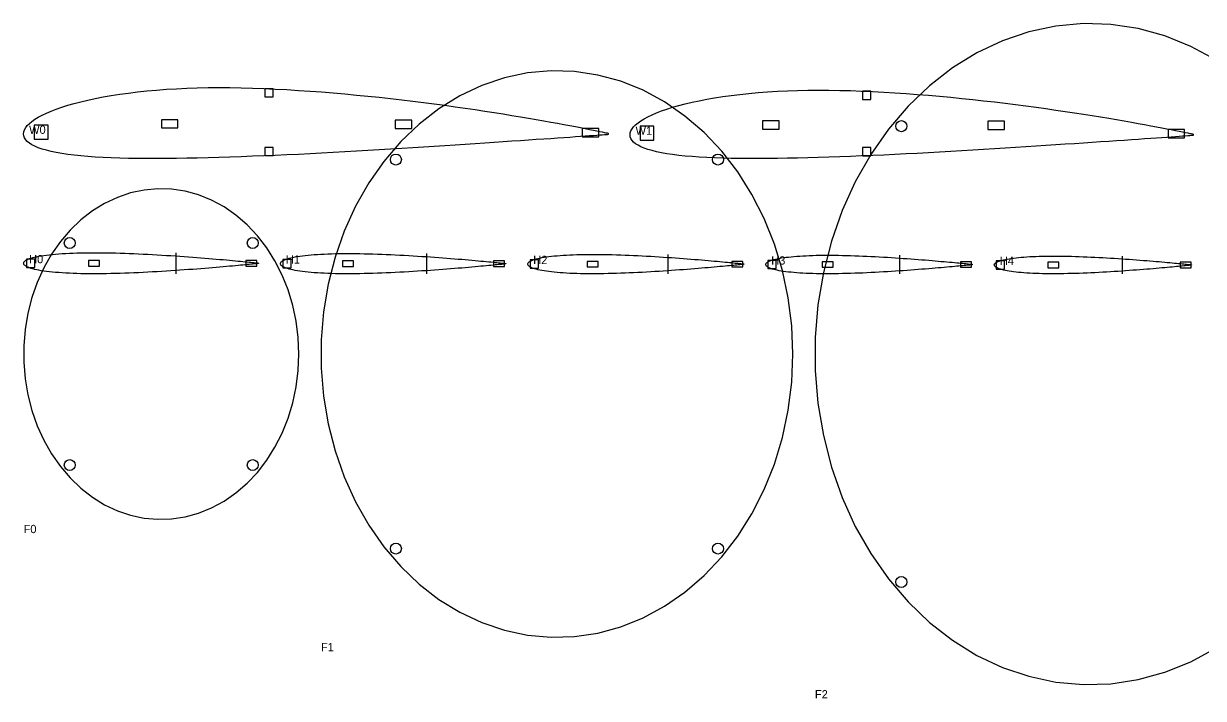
# Model space of a CAD drawing. Extents: x 0 to 2126, y -196 to 49.
# Drawn here: x 0 to 428.5, y -195.9 to 49 of the extents above; entities that cross this region are included whole.
import ezdxf

# ---------------------------------------------------------------- set-up
doc = ezdxf.new("R2010")
doc.units = 0
for name, color, linetype in [('FORMERS', 2, 'CONTINUOUS'), ('FORMERS_HOLES', 1, 'CONTINUOUS'), ('FORMERS_LABEL', 7, 'CONTINUOUS'), ('HTAIL_RIBS', 4, 'CONTINUOUS'), ('HTAIL_RIBS_HINGE', 3, 'CONTINUOUS'), ('HTAIL_RIBS_LABEL', 7, 'CONTINUOUS'), ('HTAIL_RIBS_SLOTS', 1, 'CONTINUOUS'), ('WING_RIBS', 5, 'CONTINUOUS'), ('WING_RIBS_LABEL', 7, 'CONTINUOUS'), ('WING_RIBS_SLOTS', 1, 'CONTINUOUS')]:
    doc.layers.add(name, color=color, linetype=linetype)

msp = doc.modelspace()

# ---------------------------------------------------------------- linework, layer by layer
at = {"layer": 'FORMERS'}
msp.add_lwpolyline([(433.049637, 35.844994), (423.962674, 40.765227), (414.512618, 44.575287), (404.793389, 47.237307), (394.901581, 48.724833), (384.935502, 49.023079), (374.994201, 48.129082), (365.176478, 46.051726), (355.579906, 42.811659), (346.299861, 38.441079), (337.428571, 32.983425), (329.054204, 26.492938), (321.259988, 19.034121), (314.123384, 10.681106), (307.715321, 1.516906), (302.099483, -8.367399), (297.331685, -18.873574), (293.459309, -29.897206), (290.520843, -41.328735), (288.545489, -53.054551), (287.552879, -64.958117), (287.552879, -76.921129), (288.545489, -88.824695), (290.520843, -100.550511), (293.459309, -111.98204), (297.331685, -123.005672), (302.099483, -133.511847), (307.715321, -143.396152), (314.123384, -152.560352), (321.259988, -160.913367), (329.054204, -168.372184), (337.428571, -174.862671), (346.299861, -180.320325), (355.579906, -184.690905), (365.176478, -187.930972), (374.994201, -190.008328), (384.935502, -190.902325), (394.901581, -190.604079), (404.793389, -189.116553), (414.512618, -186.454533), (423.962674, -182.644473), (433.049637, -177.72424)], dxfattribs=at)
for points in [[(279.428571, -70.939623), (279.002638, -60.698359), (277.72907, -50.558877), (275.620526, -40.621948), (272.697961, -30.98633), (268.990421, -21.747785), (264.534752, -12.998131), (259.375238, -4.824326), (253.563156, 2.692396), (247.156269, 9.477329), (240.218251, 15.463043), (232.818056, 20.590049), (225.029231, 24.807391), (216.929183, 28.073157), (208.598415, 30.354889), (200.119722, 31.62991), (191.577369, 31.88555), (183.056254, 31.119267), (174.641063, 29.338677), (166.41543, 26.561475), (158.461105, 22.815265), (150.857143, 18.137276), (143.679114, 12.574), (136.998357, 6.180729), (130.881268, -0.978999), (125.388642, -8.834027), (120.575067, -17.306288), (116.488383, -26.311581), (113.169204, -35.760408), (110.650518, -45.558862), (108.957358, -55.609561), (108.10655, -65.812618), (108.10655, -76.066628), (108.957358, -86.269685), (110.650518, -96.320384), (113.169204, -106.118838), (116.488383, -115.567665), (120.575067, -124.572958), (125.388642, -133.04522), (130.881268, -140.900247), (136.998357, -148.059975), (143.679114, -154.453246), (150.857143, -160.016522), (158.461105, -164.694511), (166.41543, -168.440721), (174.641063, -171.217923), (183.056254, -172.998513), (191.577369, -173.764796), (200.119722, -173.509156), (208.598415, -172.234135), (216.929183, -169.952403), (225.029231, -166.686637), (232.818056, -162.469295), (240.218251, -157.342289), (247.156269, -151.356576), (253.563156, -144.571642), (259.375238, -137.05492), (264.534752, -128.881115), (268.990421, -120.131461), (272.697961, -110.892916), (275.620526, -101.257298), (277.72907, -91.320369), (279.002638, -81.180887), (279.428571, -70.939623)], [(100, -70.939623), (99.751539, -64.965552), (99.008624, -59.050854), (97.77864, -53.254313), (96.073811, -47.633535), (93.911079, -42.244384), (91.311939, -37.14042), (88.302222, -32.372366), (84.911841, -27.987612), (81.17449, -24.029734), (77.127313, -20.538068), (72.810533, -17.547314), (68.267051, -15.087198), (63.542023, -13.182168), (58.682409, -11.851158), (53.736505, -11.107395), (48.753465, -10.958272), (43.782815, -11.405271), (38.873953, -12.443948), (34.075667, -14.063982), (29.435645, -16.249272), (25, -18.978099), (20.812816, -22.223343), (16.915708, -25.952751), (13.347406, -30.129259), (10.143375, -34.711358), (7.335456, -39.653511), (4.951557, -44.906599), (3.015369, -50.418414), (1.546136, -56.134179), (0.558459, -61.997087), (0.062154, -67.94887), (0.062154, -73.930376), (0.558459, -79.882159), (1.546136, -85.745067), (3.015369, -91.460832), (4.951557, -96.972647), (7.335456, -102.225735), (10.143375, -107.167888), (13.347406, -111.749987), (16.915708, -115.926495), (20.812816, -119.655903), (25, -122.901147), (29.435645, -125.629974), (34.075667, -127.815264), (38.873953, -129.435298), (43.782815, -130.473975), (48.753465, -130.920974), (53.736505, -130.771851), (58.682409, -130.028088), (63.542023, -128.697078), (68.267051, -126.792048), (72.810533, -124.331932), (77.127313, -121.341178), (81.17449, -117.849512), (84.911841, -113.891634), (88.302222, -109.50688), (91.311939, -104.738827), (93.911079, -99.634862), (96.073811, -94.245711), (97.77864, -88.624933), (99.008624, -82.828392), (99.751539, -76.913694), (100, -70.939623)]]:
    msp.add_lwpolyline(points, close=True, dxfattribs=at)
at = {"layer": 'FORMERS_HOLES'}
for centre in [(318.839214, 11.79187), (135.226453, -0.32996), (252.202118, -0.32996), (16.765981, -30.634536), (83.234019, -30.634536), (16.765981, -111.24471), (83.234019, -111.24471), (135.226453, -141.549286), (252.202118, -141.549286), (318.839214, -153.671116)]:
    msp.add_circle(centre, 2, dxfattribs=at)
at = {"layer": 'HTAIL_RIBS'}
for points in [[(0, -37.97234), (0.033705, -37.747759), (0.134768, -37.527116), (0.303029, -37.310566), (0.538221, -37.098309), (0.839972, -36.890583), (1.207807, -36.687664), (1.641142, -36.489862), (2.139293, -36.297516), (2.701472, -36.110991), (3.326791, -35.930669), (4.014259, -35.756946), (4.762791, -35.590225), (5.571203, -35.43091), (6.438217, -35.279399), (7.362461, -35.136079), (8.342474, -35.001318), (9.376707, -34.875462), (10.463524, -34.758828), (11.601206, -34.651697), (12.787956, -34.554314), (14.021896, -34.466882), (15.301075, -34.389558), (16.623471, -34.322452), (17.986992, -34.265627), (19.389484, -34.219095), (20.828727, -34.182817), (22.302446, -34.156708), (23.808311, -34.140632), (25.343941, -34.134408), (26.906908, -34.137813), (28.494741, -34.150581), (30.104928, -34.17241), (31.734923, -34.202964), (33.38215, -34.241877), (35.044004, -34.288758), (36.717857, -34.343194), (38.401062, -34.404753), (40.090957, -34.472992), (41.784872, -34.547455), (43.480127, -34.627683), (45.174041, -34.713211), (46.863937, -34.803577), (48.547142, -34.898318), (50.220994, -34.996978), (51.882848, -35.099105), (53.530075, -35.204257), (55.160071, -35.311998), (56.770258, -35.421902), (58.35809, -35.533552), (59.921057, -35.646539), (61.456687, -35.760465), (62.962553, -35.874936), (64.436272, -35.989569), (65.875515, -36.103985), (67.278006, -36.217811), (68.641527, -36.330679), (69.963923, -36.442225), (71.243103, -36.552088), (72.477043, -36.65991), (73.663792, -36.765338), (74.801475, -36.868018), (75.888292, -36.967604), (76.922525, -37.06375), (77.902538, -37.156118), (78.826782, -37.244373), (79.693795, -37.32819), (80.502207, -37.407254), (81.250739, -37.481258), (81.938208, -37.549912), (82.563526, -37.612938), (83.125705, -37.670079), (83.623856, -37.721094), (84.057192, -37.765768), (84.425026, -37.803908), (84.726778, -37.835347), (84.96197, -37.859946), (85.13023, -37.877597), (85.231293, -37.888219), (85.264999, -37.891765), (85.264999, -38.052916), (85.231293, -38.056462), (85.13023, -38.067084), (84.96197, -38.084734), (84.726778, -38.109334), (84.425026, -38.140773), (84.057192, -38.178912), (83.623856, -38.223586), (83.125705, -38.274602), (82.563526, -38.331742), (81.938208, -38.394768), (81.250739, -38.463422), (80.502207, -38.537427), (79.693795, -38.61649), (78.826782, -38.700308), (77.902538, -38.788563), (76.922525, -38.88093), (75.888292, -38.977076), (74.801475, -39.076662), (73.663792, -39.179343), (72.477043, -39.28477), (71.243103, -39.392593), (69.963923, -39.502456), (68.641527, -39.614002), (67.278006, -39.726869), (65.875515, -39.840695), (64.436272, -39.955111), (62.962553, -40.069744), (61.456687, -40.184216), (59.921057, -40.298141), (58.35809, -40.411129), (56.770258, -40.522779), (55.160071, -40.632683), (53.530075, -40.740424), (51.882848, -40.845575), (50.220994, -40.947703), (48.547142, -41.046362), (46.863937, -41.141103), (45.174041, -41.231469), (43.480127, -41.316998), (41.784872, -41.397225), (40.090957, -41.471689), (38.401062, -41.539927), (36.717857, -41.601487), (35.044004, -41.655922), (33.38215, -41.702803), (31.734923, -41.741717), (30.104928, -41.772271), (28.494741, -41.7941), (26.906908, -41.806868), (25.343941, -41.810272), (23.808311, -41.804049), (22.302446, -41.787973), (20.828727, -41.761863), (19.389484, -41.725585), (17.986992, -41.679053), (16.623471, -41.622228), (15.301075, -41.555123), (14.021896, -41.477799), (12.787956, -41.390366), (11.601206, -41.292983), (10.463524, -41.185853), (9.376707, -41.069218), (8.342474, -40.943362), (7.362461, -40.808602), (6.438217, -40.665282), (5.571203, -40.513771), (4.762791, -40.354456), (4.014259, -40.187735), (3.326791, -40.014011), (2.701472, -39.833689), (2.139293, -39.647164), (1.641142, -39.454818), (1.207807, -39.257016), (0.839972, -39.054097), (0.538221, -38.846371), (0.303029, -38.634114), (0.134768, -38.417565), (0.033705, -38.196922), (0, -37.97234)], [(93.264999, -38.125857), (93.297356, -37.910259), (93.394376, -37.698442), (93.555906, -37.490555), (93.78169, -37.286788), (94.071372, -37.087371), (94.424493, -36.892568), (94.840495, -36.702678), (95.31872, -36.518027), (95.858412, -36.338962), (96.458718, -36.165853), (97.118688, -35.999079), (97.837278, -35.839027), (98.613354, -35.686084), (99.445687, -35.540634), (100.332961, -35.403046), (101.273773, -35.273676), (102.266637, -35.152855), (103.309981, -35.040886), (104.402157, -34.93804), (105.541436, -34.844552), (106.726019, -34.760617), (107.954031, -34.686386), (109.223531, -34.621965), (110.532511, -34.567413), (111.878903, -34.522742), (113.260576, -34.487916), (114.675347, -34.46285), (116.120977, -34.447417), (117.595182, -34.441443), (119.09563, -34.444711), (120.61995, -34.456968), (122.165729, -34.477924), (123.730525, -34.507256), (125.311863, -34.544613), (126.907242, -34.589619), (128.514141, -34.641877), (130.130018, -34.700974), (131.752318, -34.766483), (133.378476, -34.837968), (135.00592, -34.914986), (136.632078, -34.997094), (138.254378, -35.083845), (139.870255, -35.174796), (141.477153, -35.26951), (143.072533, -35.367552), (144.653871, -35.468497), (146.218667, -35.571929), (147.764446, -35.677436), (149.288765, -35.78462), (150.789213, -35.893089), (152.263418, -36.002457), (153.709049, -36.11235), (155.12382, -36.222397), (156.505493, -36.332237), (157.851884, -36.441509), (159.160865, -36.549863), (160.430365, -36.656946), (161.658377, -36.762415), (162.842959, -36.865925), (163.982239, -36.967135), (165.074414, -37.065709), (166.117759, -37.161311), (167.110622, -37.253611), (168.051435, -37.342284), (168.938709, -37.427009), (169.771042, -37.507474), (170.547117, -37.583375), (171.265708, -37.654419), (171.925678, -37.720326), (172.525984, -37.780832), (173.065676, -37.835686), (173.543901, -37.884661), (173.959903, -37.927548), (174.313024, -37.964162), (174.602705, -37.994344), (174.82849, -38.017959), (174.99002, -38.034904), (175.08704, -38.045101), (175.119397, -38.048505), (175.119397, -38.20321), (175.08704, -38.206614), (174.99002, -38.216811), (174.82849, -38.233756), (174.602705, -38.257371), (174.313024, -38.287553), (173.959903, -38.324167), (173.543901, -38.367054), (173.065676, -38.416029), (172.525984, -38.470883), (171.925678, -38.531389), (171.265708, -38.597296), (170.547117, -38.66834), (169.771042, -38.744241), (168.938709, -38.824706), (168.051435, -38.909431), (167.110622, -38.998104), (166.117759, -39.090404), (165.074414, -39.186006), (163.982239, -39.28458), (162.842959, -39.38579), (161.658377, -39.4893), (160.430365, -39.594769), (159.160865, -39.701852), (157.851884, -39.810206), (156.505493, -39.919478), (155.12382, -40.029318), (153.709049, -40.139365), (152.263418, -40.249258), (150.789213, -40.358626), (149.288765, -40.467094), (147.764446, -40.574279), (146.218667, -40.679786), (144.653871, -40.783218), (143.072533, -40.884163), (141.477153, -40.982205), (139.870255, -41.076919), (138.254378, -41.16787), (136.632078, -41.254621), (135.00592, -41.336729), (133.378476, -41.413747), (131.752318, -41.485232), (130.130018, -41.550741), (128.514141, -41.609838), (126.907242, -41.662096), (125.311863, -41.707102), (123.730525, -41.744459), (122.165729, -41.773791), (120.61995, -41.794747), (119.09563, -41.807004), (117.595182, -41.810272), (116.120977, -41.804298), (114.675347, -41.788865), (113.260576, -41.763799), (111.878903, -41.728973), (110.532511, -41.684302), (109.223531, -41.62975), (107.954031, -41.565329), (106.726019, -41.491098), (105.541436, -41.407163), (104.402157, -41.313675), (103.309981, -41.210829), (102.266637, -41.09886), (101.273773, -40.978039), (100.332961, -40.848669), (99.445687, -40.711081), (98.613354, -40.565631), (97.837278, -40.412688), (97.118688, -40.252636), (96.458718, -40.085862), (95.858412, -39.912753), (95.31872, -39.733688), (94.840495, -39.549037), (94.424493, -39.359147), (94.071372, -39.164344), (93.78169, -38.964927), (93.555906, -38.76116), (93.394376, -38.553273), (93.297356, -38.341456), (93.264999, -38.125857)], [(183.119397, -38.279375), (183.150406, -38.07276), (183.243384, -37.869768), (183.398184, -37.670543), (183.61456, -37.475266), (183.892172, -37.284158), (184.230579, -37.097473), (184.629248, -36.915495), (185.087547, -36.738537), (185.604752, -36.566934), (186.180045, -36.401037), (186.812516, -36.241212), (187.501165, -36.087829), (188.244904, -35.941259), (189.042557, -35.801869), (189.892861, -35.670014), (190.794473, -35.546034), (191.745967, -35.430247), (192.745839, -35.322943), (193.792507, -35.224383), (194.884317, -35.134791), (196.019541, -35.054353), (197.196386, -34.983215), (198.412991, -34.921478), (199.66743, -34.869199), (200.957722, -34.826389), (202.281826, -34.793014), (203.637647, -34.768993), (205.023043, -34.754203), (206.435823, -34.748477), (207.873753, -34.751609), (209.334559, -34.763356), (210.815931, -34.783439), (212.315527, -34.811549), (213.830976, -34.847349), (215.359881, -34.890479), (216.899825, -34.94056), (218.448374, -34.997195), (220.003078, -35.059974), (221.561479, -35.12848), (223.121114, -35.20229), (224.679515, -35.280976), (226.234219, -35.364113), (227.782768, -35.451274), (229.322712, -35.542041), (230.851617, -35.635998), (232.367066, -35.732738), (233.866662, -35.83186), (235.348034, -35.932971), (236.80884, -36.035689), (238.24677, -36.139638), (239.65955, -36.244449), (241.044946, -36.349763), (242.400767, -36.455226), (243.724871, -36.560488), (245.015163, -36.665208), (246.269602, -36.769046), (247.486207, -36.871668), (248.663051, -36.972742), (249.798276, -37.071939), (250.890086, -37.168932), (251.936754, -37.263399), (252.936626, -37.355017), (253.88812, -37.443472), (254.789732, -37.52845), (255.640036, -37.609645), (256.437689, -37.686757), (257.181428, -37.759495), (257.870077, -37.827579), (258.502548, -37.890741), (259.077841, -37.948725), (259.595046, -38.001294), (260.053345, -38.048228), (260.452014, -38.089328), (260.790421, -38.124417), (261.068033, -38.153341), (261.284409, -38.175972), (261.439209, -38.192211), (261.532187, -38.201983), (261.563196, -38.205245), (261.563196, -38.353504), (261.532187, -38.356767), (261.439209, -38.366539), (261.284409, -38.382777), (261.068033, -38.405409), (260.790421, -38.434333), (260.452014, -38.469421), (260.053345, -38.510521), (259.595046, -38.557455), (259.077841, -38.610025), (258.502548, -38.668009), (257.870077, -38.73117), (257.181428, -38.799254), (256.437689, -38.871993), (255.640036, -38.949105), (254.789732, -39.0303), (253.88812, -39.115278), (252.936626, -39.203732), (251.936754, -39.295351), (250.890086, -39.389817), (249.798276, -39.48681), (248.663051, -39.586007), (247.486207, -39.687081), (246.269602, -39.789703), (245.015163, -39.893542), (243.724871, -39.998261), (242.400767, -40.103524), (241.044946, -40.208986), (239.65955, -40.3143), (238.24677, -40.419112), (236.80884, -40.52306), (235.348034, -40.625778), (233.866662, -40.72689), (232.367066, -40.826012), (230.851617, -40.922751), (229.322712, -41.016708), (227.782768, -41.107475), (226.234219, -41.194637), (224.679515, -41.277773), (223.121114, -41.35646), (221.561479, -41.430269), (220.003078, -41.498776), (218.448374, -41.561555), (216.899825, -41.618189), (215.359881, -41.66827), (213.830976, -41.711401), (212.315527, -41.747201), (210.815931, -41.775311), (209.334559, -41.795394), (207.873753, -41.80714), (206.435823, -41.810272), (205.023043, -41.804547), (203.637647, -41.789757), (202.281826, -41.765736), (200.957722, -41.73236), (199.66743, -41.689551), (198.412991, -41.637272), (197.196386, -41.575535), (196.019541, -41.504397), (194.884317, -41.423959), (193.792507, -41.334367), (192.745839, -41.235806), (191.745967, -41.128502), (190.794473, -41.012715), (189.892861, -40.888735), (189.042557, -40.756881), (188.244904, -40.617491), (187.501165, -40.470921), (186.812516, -40.317538), (186.180045, -40.157712), (185.604752, -39.991816), (185.087547, -39.820213), (184.629248, -39.643255), (184.230579, -39.461277), (183.892172, -39.274591), (183.61456, -39.083483), (183.398184, -38.888207), (183.243384, -38.688981), (183.150406, -38.48599), (183.119397, -38.279375)], [(269.563196, -38.432892), (269.592857, -38.235261), (269.681792, -38.041095), (269.829861, -37.850531), (270.03683, -37.663745), (270.302372, -37.480946), (270.626066, -37.302377), (271.007401, -37.128311), (271.445774, -36.959047), (271.940491, -36.794905), (272.490772, -36.636221), (273.095744, -36.483345), (273.754452, -36.336631), (274.465855, -36.196433), (275.228827, -36.063104), (276.042161, -35.936982), (276.904573, -35.818393), (277.814698, -35.70764), (278.771097, -35.605001), (279.772257, -35.510726), (280.816597, -35.425029), (281.902464, -35.348089), (283.028142, -35.280043), (284.19185, -35.220991), (285.391749, -35.170985), (286.625941, -35.130036), (287.892475, -35.098112), (289.189348, -35.075136), (290.51451, -35.060989), (291.865864, -35.055512), (293.241275, -35.058508), (294.638568, -35.069744), (296.055532, -35.088953), (297.489928, -35.115841), (298.939488, -35.150085), (300.401919, -35.19134), (301.87491, -35.239243), (303.35613, -35.293415), (304.843238, -35.353465), (306.333883, -35.418993), (307.825707, -35.489594), (309.316352, -35.564859), (310.80346, -35.64438), (312.284681, -35.727753), (313.757671, -35.814573), (315.220102, -35.904445), (316.669662, -35.996979), (318.104058, -36.091791), (319.521023, -36.188506), (320.918315, -36.286758), (322.293726, -36.386187), (323.645081, -36.486442), (324.970242, -36.587177), (326.267115, -36.688054), (327.533649, -36.78874), (328.767841, -36.888906), (329.96774, -36.98823), (331.131448, -37.08639), (332.257126, -37.18307), (333.342993, -37.277954), (334.387333, -37.37073), (335.388494, -37.461089), (336.344893, -37.548724), (337.255018, -37.633333), (338.117429, -37.714616), (338.930764, -37.792281), (339.693736, -37.86604), (340.405138, -37.935616), (341.063846, -38.00074), (341.668819, -38.061155), (342.219099, -38.116618), (342.713817, -38.166902), (343.152189, -38.211796), (343.533525, -38.251109), (343.857219, -38.284672), (344.12276, -38.312338), (344.329729, -38.333985), (344.477799, -38.349518), (344.566734, -38.358865), (344.596395, -38.361986), (344.596395, -38.503798), (344.566734, -38.506919), (344.477799, -38.516266), (344.329729, -38.531799), (344.12276, -38.553446), (343.857219, -38.581113), (343.533525, -38.614676), (343.152189, -38.653989), (342.713817, -38.698882), (342.219099, -38.749166), (341.668819, -38.804629), (341.063846, -38.865044), (340.405138, -38.930168), (339.693736, -38.999744), (338.930764, -39.073503), (338.117429, -39.151168), (337.255018, -39.232451), (336.344893, -39.31706), (335.388494, -39.404695), (334.387333, -39.495054), (333.342993, -39.587831), (332.257126, -39.682714), (331.131448, -39.779394), (329.96774, -39.877554), (328.767841, -39.976878), (327.533649, -40.077045), (326.267115, -40.17773), (324.970242, -40.278607), (323.645081, -40.379342), (322.293726, -40.479597), (320.918315, -40.579026), (319.521023, -40.677278), (318.104058, -40.773994), (316.669662, -40.868806), (315.220102, -40.961339), (313.757671, -41.051211), (312.284681, -41.138031), (310.80346, -41.221404), (309.316352, -41.300925), (307.825707, -41.376191), (306.333883, -41.446791), (304.843238, -41.512319), (303.35613, -41.572369), (301.87491, -41.626541), (300.401919, -41.674444), (298.939488, -41.7157), (297.489928, -41.749943), (296.055532, -41.776831), (294.638568, -41.79604), (293.241275, -41.807276), (291.865864, -41.810272), (290.51451, -41.804796), (289.189348, -41.790649), (287.892475, -41.767672), (286.625941, -41.735748), (285.391749, -41.694799), (284.19185, -41.644793), (283.028142, -41.585741), (281.902464, -41.517695), (280.816597, -41.440755), (279.772257, -41.355058), (278.771097, -41.260783), (277.814698, -41.158144), (276.904573, -41.047391), (276.042161, -40.928802), (275.228827, -40.80268), (274.465855, -40.669351), (273.754452, -40.529154), (273.095744, -40.382439), (272.490772, -40.229563), (271.940491, -40.070879), (271.445774, -39.906737), (271.007401, -39.737473), (270.626066, -39.563407), (270.302372, -39.384838), (270.03683, -39.202039), (269.829861, -39.015253), (269.681792, -38.82469), (269.592857, -38.630524), (269.563196, -38.432892)], [(352.596395, -38.586409), (352.624707, -38.397761), (352.7096, -38.212421), (352.850939, -38.030519), (353.0485, -37.852223), (353.301971, -37.677733), (353.610952, -37.507281), (353.974954, -37.341128), (354.393401, -37.179557), (354.865631, -37.022876), (355.390899, -36.871406), (355.968372, -36.725478), (356.597139, -36.585432), (357.276205, -36.451608), (358.004497, -36.324339), (358.780862, -36.20395), (359.604073, -36.090751), (360.472828, -35.985032), (361.385754, -35.887059), (362.341408, -35.797069), (363.338278, -35.715267), (364.374787, -35.641824), (365.449298, -35.576872), (366.56011, -35.520504), (367.705468, -35.472771), (368.883561, -35.433683), (370.092525, -35.40321), (371.330449, -35.381278), (372.595376, -35.367774), (373.885305, -35.362546), (375.198197, -35.365406), (376.531977, -35.376131), (377.884534, -35.394468), (379.25373, -35.420133), (380.637401, -35.45282), (382.033358, -35.4922), (383.439394, -35.537926), (384.853286, -35.589636), (386.272799, -35.646956), (387.695687, -35.709506), (389.119701, -35.776897), (390.542589, -35.848741), (391.962101, -35.924648), (393.375994, -36.004231), (394.78203, -36.087105), (396.177987, -36.172892), (397.561658, -36.261219), (398.930854, -36.351722), (400.283411, -36.444041), (401.61719, -36.537827), (402.930083, -36.632737), (404.220012, -36.728434), (405.484939, -36.82459), (406.722863, -36.920882), (407.931827, -37.016991), (409.10992, -37.112605), (410.255278, -37.207414), (411.36609, -37.301112), (412.440601, -37.393397), (413.47711, -37.483968), (414.47398, -37.572527), (415.429633, -37.658779), (416.34256, -37.742431), (417.211315, -37.823194), (418.034526, -37.900782), (418.810891, -37.974917), (419.539183, -38.045323), (420.218249, -38.111737), (420.847015, -38.173901), (421.424489, -38.23157), (421.949757, -38.284512), (422.421987, -38.33251), (422.840434, -38.375363), (423.204436, -38.412889), (423.513416, -38.444926), (423.766888, -38.471335), (423.964449, -38.491998), (424.105788, -38.506825), (424.190681, -38.515747), (424.218993, -38.518726), (424.218993, -38.654093), (424.190681, -38.657071), (424.105788, -38.665994), (423.964449, -38.68082), (423.766888, -38.701484), (423.513416, -38.727893), (423.204436, -38.75993), (422.840434, -38.797456), (422.421987, -38.840309), (421.949757, -38.888307), (421.424489, -38.941249), (420.847015, -38.998918), (420.218249, -39.061082), (419.539183, -39.127495), (418.810891, -39.197902), (418.034526, -39.272036), (417.211315, -39.349625), (416.34256, -39.430388), (415.429633, -39.51404), (414.47398, -39.600292), (413.47711, -39.688851), (412.440601, -39.779422), (411.36609, -39.871707), (410.255278, -39.965405), (409.10992, -40.060214), (407.931827, -40.155828), (406.722863, -40.251937), (405.484939, -40.348228), (404.220012, -40.444385), (402.930083, -40.540082), (401.61719, -40.634992), (400.283411, -40.728778), (398.930854, -40.821097), (397.561658, -40.9116), (396.177987, -40.999927), (394.78203, -41.085714), (393.375994, -41.168588), (391.962101, -41.24817), (390.542589, -41.324077), (389.119701, -41.395922), (387.695687, -41.463313), (386.272799, -41.525862), (384.853286, -41.583183), (383.439394, -41.634892), (382.033358, -41.680618), (380.637401, -41.719998), (379.25373, -41.752686), (377.884534, -41.778351), (376.531977, -41.796687), (375.198197, -41.807412), (373.885305, -41.810272), (372.595376, -41.805045), (371.330449, -41.79154), (370.092525, -41.769608), (368.883561, -41.739135), (367.705468, -41.700048), (366.56011, -41.652315), (365.449298, -41.595947), (364.374787, -41.530994), (363.338278, -41.457551), (362.341408, -41.37575), (361.385754, -41.28576), (360.472828, -41.187787), (359.604073, -41.082068), (358.780862, -40.968869), (358.004497, -40.84848), (357.276205, -40.721211), (356.597139, -40.587386), (355.968372, -40.447341), (355.390899, -40.301413), (354.865631, -40.149943), (354.393401, -39.993261), (353.974954, -39.831691), (353.610952, -39.665537), (353.301971, -39.495085), (353.0485, -39.320595), (352.850939, -39.142299), (352.7096, -38.960398), (352.624707, -38.775058), (352.596395, -38.586409)]]:
    msp.add_lwpolyline(points, close=True, dxfattribs=at)
at = {"layer": 'HTAIL_RIBS_HINGE'}
for p, q in [((55.422249, -41.810272), (55.422249, -34.134408)), ((146.470358, -41.810272), (146.470358, -34.441443)), ((234.107866, -41.810272), (234.107866, -34.748477)), ((318.334775, -41.810272), (318.334775, -35.055512)), ((399.151084, -41.810272), (399.151084, -35.362546))]:
    msp.add_line(p, q, dxfattribs=at)
at = {"layer": 'HTAIL_RIBS_SLOTS'}
for points in [[(1.05795, -39.47234), (4.05795, -39.47234), (4.05795, -36.47234), (1.05795, -36.47234)], [(23.5795, -38.97234), (27.5795, -38.97234), (27.5795, -36.97234), (23.5795, -36.97234)], [(80.707049, -38.97234), (84.707049, -38.97234), (84.707049, -36.97234), (80.707049, -36.97234)], [(94.220631, -39.625857), (97.220631, -39.625857), (97.220631, -36.625857), (94.220631, -36.625857)], [(115.821318, -39.125857), (119.821318, -39.125857), (119.821318, -37.125857), (115.821318, -37.125857)], [(170.663765, -39.125857), (174.663765, -39.125857), (174.663765, -37.125857), (170.663765, -37.125857)], [(183.972711, -39.779375), (186.972711, -39.779375), (186.972711, -36.779375), (183.972711, -36.779375)], [(204.652537, -39.279375), (208.652537, -39.279375), (208.652537, -37.279375), (204.652537, -37.279375)], [(257.209882, -39.279375), (261.209882, -39.279375), (261.209882, -37.279375), (257.209882, -37.279375)], [(270.314192, -39.932892), (273.314192, -39.932892), (273.314192, -36.932892), (270.314192, -36.932892)], [(290.073155, -39.432892), (294.073155, -39.432892), (294.073155, -37.432892), (290.073155, -37.432892)], [(340.345399, -39.432892), (344.345399, -39.432892), (344.345399, -37.432892), (340.345399, -37.432892)], [(353.245072, -40.086409), (356.245072, -40.086409), (356.245072, -37.086409), (353.245072, -37.086409)], [(372.083174, -39.586409), (376.083174, -39.586409), (376.083174, -37.586409), (372.083174, -37.586409)], [(420.070315, -39.586409), (424.070315, -39.586409), (424.070315, -37.586409), (420.070315, -37.586409)]]:
    msp.add_lwpolyline(points, close=True, dxfattribs=at)
at = {"layer": 'WING_RIBS'}
for points in [[(0, 8.994007), (0.083919, 9.744245), (0.335542, 10.498229), (0.754473, 11.255298), (1.340049, 12.014523), (2.091343, 12.774714), (3.007167, 13.534436), (4.086075, 14.292022), (5.326359, 15.045589), (6.726058, 15.793066), (8.28296, 16.53221), (9.994603, 17.260635), (11.858279, 17.975839), (13.871043, 18.675233), (16.029711, 19.356167), (18.330871, 20.015964), (20.770883, 20.651945), (23.34589, 21.261461), (26.05182, 21.841919), (28.884394, 22.390812), (31.839133, 22.905741), (34.911366, 23.384439), (38.096235, 23.824795), (41.388703, 24.224868), (44.783564, 24.582909), (48.275452, 24.897372), (51.858843, 25.166924), (55.528072, 25.390456), (59.277338, 25.567089), (63.100712, 25.696174), (66.992148, 25.777296), (70.945493, 25.810272), (74.954497, 25.79515), (79.012819, 25.732196), (83.114044, 25.621898), (87.251686, 25.466771), (91.419202, 25.276362), (95.610004, 25.053028), (99.817464, 24.798147), (104.03493, 24.513187), (108.255733, 24.199697), (112.473198, 23.859297), (116.680659, 23.493665), (120.87146, 23.104531), (125.038977, 22.693668), (129.176619, 22.262885), (133.277843, 21.81402), (137.336166, 21.348938), (141.345169, 20.869524), (145.298515, 20.37768), (149.189951, 19.875324), (153.013324, 19.364386), (156.76259, 18.846809), (160.43182, 18.324544), (164.015211, 17.799554), (167.507098, 17.273806), (170.90196, 16.749276), (174.194428, 16.22794), (177.379296, 15.711778), (180.451529, 15.202765), (183.406269, 14.702872), (186.238843, 14.214056), (188.944773, 13.738257), (191.519779, 13.277392), (193.959792, 12.833342), (196.260951, 12.407952), (198.41962, 12.003013), (200.432383, 11.620258), (202.29606, 11.261349), (204.007702, 10.927869), (205.564604, 10.621307), (206.964304, 10.34305), (208.204588, 10.094374), (209.283495, 9.876428), (210.19932, 9.690232), (210.950614, 9.536664), (211.536189, 9.416454), (211.95512, 9.330174), (212.206744, 9.27824), (212.290662, 9.260901), (212.290662, 8.727113), (212.206744, 8.72096), (211.95512, 8.70252), (211.536189, 8.671859), (210.950614, 8.629083), (210.19932, 8.574339), (209.283495, 8.507809), (208.204588, 8.429712), (206.964304, 8.340297), (205.564604, 8.239837), (204.007702, 8.128631), (202.29606, 8.006996), (200.432383, 7.875262), (198.41962, 7.733771), (196.260951, 7.582871), (193.959792, 7.422918), (191.519779, 7.254267), (188.944773, 7.077278), (186.238843, 6.89231), (183.406269, 6.699725), (180.451529, 6.499889), (177.379296, 6.293175), (174.194428, 6.079963), (170.90196, 5.86065), (167.507098, 5.635653), (164.015211, 5.405414), (160.43182, 5.170405), (156.76259, 4.931141), (153.013324, 4.68818), (149.189951, 4.442132), (145.298515, 4.193667), (141.345169, 3.943523), (137.336166, 3.692504), (133.277843, 3.441491), (129.176619, 3.191444), (125.038977, 2.943401), (120.87146, 2.698482), (116.680659, 2.457886), (112.473198, 2.222888), (108.255733, 1.994836), (104.03493, 1.775142), (99.817464, 1.565278), (95.610004, 1.36676), (91.419202, 1.181146), (87.251686, 1.010015), (83.114044, 0.853918), (79.012819, 0.706403), (74.954497, 0.567627), (70.945493, 0.439516), (66.992148, 0.324003), (63.100712, 0.223011), (59.277338, 0.138431), (55.528072, 0.072105), (51.858843, 0.02581), (48.275452, 0.001242), (44.783564, 0), (41.388703, 0.023576), (38.096235, 0.073344), (34.911366, 0.150548), (31.839133, 0.2563), (28.884394, 0.391574), (26.05182, 0.557204), (23.34589, 0.753887), (20.770883, 0.982181), (18.330871, 1.242516), (16.029711, 1.535195), (13.871043, 1.860407), (11.858279, 2.218234), (9.994603, 2.608664), (8.28296, 3.031603), (6.726058, 3.486884), (5.326359, 3.974288), (4.086075, 4.493546), (3.007167, 5.044362), (2.091343, 5.626418), (1.340049, 6.239386), (0.754473, 6.88294), (0.335542, 7.556761), (0.083919, 8.260545), (0, 8.994007)], [(220.290662, 8.666952), (220.37153, 9.389909), (220.614003, 10.116475), (221.0177, 10.846015), (221.581982, 11.577631), (222.305956, 12.310179), (223.188478, 13.042275), (224.228153, 13.772312), (225.423335, 14.498477), (226.772137, 15.218773), (228.272424, 15.931038), (229.921825, 16.632975), (231.717731, 17.322172), (233.657304, 17.996134), (235.737475, 18.652307), (237.954956, 19.288111), (240.306241, 19.900965), (242.787611, 20.488317), (245.395143, 21.047668), (248.124715, 21.576601), (250.972009, 22.072805), (253.932524, 22.534096), (257.00158, 22.958439), (260.174322, 23.343964), (263.445734, 23.688985), (266.810643, 23.992013), (270.263729, 24.251763), (273.799532, 24.467167), (277.412461, 24.637377), (281.096803, 24.761767), (284.846732, 24.839939), (288.656319, 24.871717), (292.519541, 24.857144), (296.430288, 24.79648), (300.382377, 24.690193), (304.36956, 24.540707), (308.38553, 24.357221), (312.423939, 24.142009), (316.478401, 23.896396), (320.542504, 23.621798), (324.609823, 23.319708), (328.673926, 22.991686), (332.728388, 22.63935), (336.766797, 22.264366), (340.782767, 21.868444), (344.76995, 21.453325), (348.722039, 21.020783), (352.632786, 20.572613), (356.496008, 20.110632), (360.305595, 19.636673), (364.055524, 19.152585), (367.739866, 18.660226), (371.352795, 18.16147), (374.888598, 17.658197), (378.341684, 17.152297), (381.706593, 16.645668), (384.978005, 16.140211), (388.150747, 15.637833), (391.219802, 15.14044), (394.180318, 14.649937), (397.027612, 14.168222), (399.757184, 13.697181), (402.364716, 13.238684), (404.846086, 12.794577), (407.197371, 12.366675), (409.414852, 11.956753), (411.495023, 11.566539), (413.434596, 11.197703), (415.230502, 10.851846), (416.879903, 10.530492), (418.38019, 10.235078), (419.728992, 9.96694), (420.924174, 9.727305), (421.963849, 9.517285), (422.846371, 9.33786), (423.570345, 9.189877), (424.134627, 9.074037), (424.538324, 8.990895), (424.780797, 8.94085), (424.861664, 8.924141), (424.861664, 8.409764), (424.780797, 8.403834), (424.538324, 8.386065), (424.134627, 8.356519), (423.570345, 8.315299), (422.846371, 8.262545), (421.963849, 8.198434), (420.924174, 8.123177), (419.728992, 8.037013), (418.38019, 7.940207), (416.879903, 7.833045), (415.230502, 7.715833), (413.434596, 7.588889), (411.495023, 7.452543), (409.414852, 7.307131), (407.197371, 7.152994), (404.846086, 6.990476), (402.364716, 6.819923), (399.757184, 6.641681), (397.027612, 6.456099), (394.180318, 6.26353), (391.219802, 6.064332), (388.150747, 5.858873), (384.978005, 5.647536), (381.706593, 5.43072), (378.341684, 5.208853), (374.888598, 4.982391), (371.352795, 4.751827), (367.739866, 4.5177), (364.055524, 4.280599), (360.305595, 4.04117), (356.496008, 3.800122), (352.632786, 3.558231), (348.722039, 3.316346), (344.76995, 3.075391), (340.782767, 2.836368), (336.766797, 2.600355), (332.728388, 2.368508), (328.673926, 2.142056), (324.609823, 1.922297), (320.542504, 1.710592), (316.478401, 1.508358), (312.423939, 1.31706), (308.38553, 1.138195), (304.36956, 0.973287), (300.382377, 0.822866), (296.430288, 0.680716), (292.519541, 0.546986), (288.656319, 0.423533), (284.846732, 0.312221), (281.096803, 0.214902), (277.412461, 0.133397), (273.799532, 0.069483), (270.263729, 0.024872), (266.810643, 0.001197), (263.445734, 0), (260.174322, 0.022719), (257.00158, 0.070677), (253.932524, 0.145073), (250.972009, 0.24698), (248.124715, 0.377335), (245.395143, 0.536942), (242.787611, 0.726473), (240.306241, 0.946466), (237.954956, 1.197334), (235.737475, 1.47937), (233.657304, 1.792756), (231.717731, 2.137571), (229.921825, 2.513804), (228.272424, 2.921363), (226.772137, 3.360089), (225.423335, 3.829768), (224.228153, 4.330144), (223.188478, 4.860931), (222.305956, 5.421821), (221.581982, 6.0125), (221.0177, 6.632652), (220.614003, 7.28197), (220.37153, 7.960162), (220.290662, 8.666952)]]:
    msp.add_lwpolyline(points, close=True, dxfattribs=at)
at = {"layer": 'WING_RIBS_SLOTS'}
for points in [[(87.662078, 22.382952), (90.662078, 22.382952), (90.662078, 25.382952), (87.662078, 25.382952)], [(304.710483, 21.459935), (307.710483, 21.459935), (307.710483, 24.459935), (304.710483, 24.459935)], [(50.072666, 11.142477), (56.072666, 11.142477), (56.072666, 14.142477), (50.072666, 14.142477)], [(134.988931, 11.002593), (140.988931, 11.002593), (140.988931, 14.002593), (134.988931, 14.002593)], [(268.433413, 10.682751), (274.433413, 10.682751), (274.433413, 13.682751), (268.433413, 13.682751)], [(350.261814, 10.547953), (356.261814, 10.547953), (356.261814, 13.547953), (350.261814, 13.547953)], [(3.86872, 7.106986), (8.86872, 7.106986), (8.86872, 12.106986), (3.86872, 12.106986)], [(202.921943, 7.90797), (208.921943, 7.90797), (208.921943, 10.90797), (202.921943, 10.90797)], [(223.927793, 6.757642), (228.927793, 6.757642), (228.927793, 11.757642), (223.927793, 11.757642)], [(415.724534, 7.565862), (421.724534, 7.565862), (421.724534, 10.565862), (415.724534, 10.565862)], [(87.662078, 1.086942), (90.662078, 1.086942), (90.662078, 4.086942), (87.662078, 4.086942)], [(304.710483, 1.047416), (307.710483, 1.047416), (307.710483, 4.047416), (304.710483, 4.047416)]]:
    msp.add_lwpolyline(points, close=True, dxfattribs=at)

# ---------------------------------------------------------------- texts
at = {"layer": 'FORMERS_LABEL'}
for s, p in [('F0', (0, -135.939623)), ('F1', (108, -178.796766)), ('F2', (287.428571, -195.939623))]:
    msp.add_text(s, height=3, dxfattribs=at).set_placement(p)
at = {"layer": 'HTAIL_RIBS_LABEL'}
for s, p in [('H0', (2, -37.97234)), ('H1', (95.264999, -38.125857)), ('H2', (185.119397, -38.279375)), ('H3', (271.563196, -38.432892)), ('H4', (354.596395, -38.586409))]:
    msp.add_text(s, height=3, dxfattribs=at).set_placement(p)
at = {"layer": 'WING_RIBS_LABEL'}
for s, p in [('W0', (2, 8.994007)), ('W1', (222.290662, 8.666952))]:
    msp.add_text(s, height=3, dxfattribs=at).set_placement(p)

doc.saveas('drawing.dxf')
